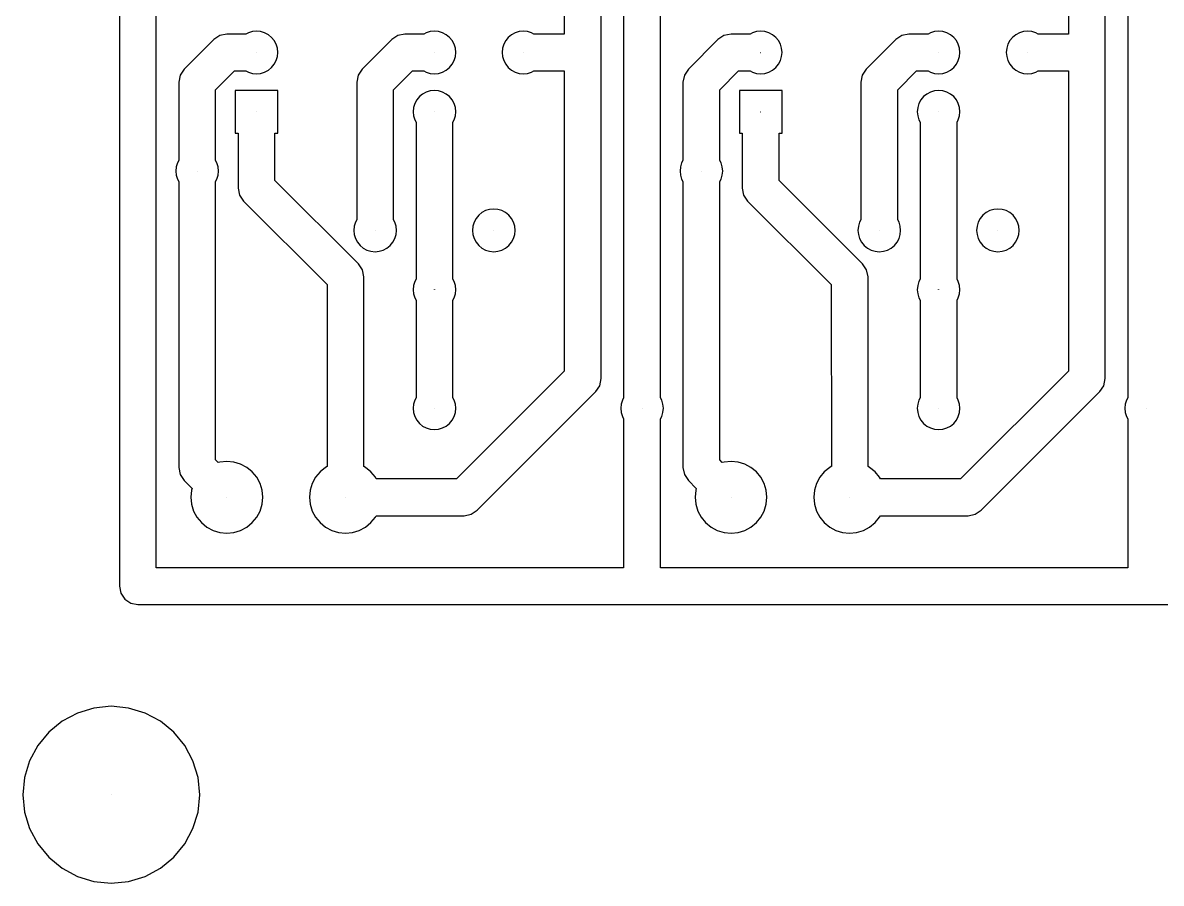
# Model space of a CAD drawing. Extents: x 3.8 to 101.3, y 3.8 to 101.3.
# Drawn here: x 3.75 to 52.5, y 3.75 to 40.6 of the extents above; entities that cross this region are included whole.
import ezdxf

# ---------------------------------------------------------------- set-up
doc = ezdxf.new("R2010")
doc.units = 0
doc.header["$LTSCALE"] = 0.000394
doc.header["$PDMODE"] = 35
doc.header["$PDSIZE"] = 0.000315
doc.layers.add('PLAN_1', color=7, linetype='CONTINUOUS')

msp = doc.modelspace()

# ---------------------------------------------------------------- linework, layer by layer
at = {"layer": 'PLAN_1', "color": 7}
for p, q in [((28.520119, 39.329357), (28.520119, 48.219357)), ((50.110119, 39.329357), (50.110119, 48.219357)), ((26.943321, 47.430958), (26.943321, 40.117756)), ((48.533321, 47.430958), (48.533321, 40.117756)), ((7.893326, 44.409359), (7.893326, 16.469358)), ((29.483322, 44.409359), (29.483322, 25.35936)), ((51.073322, 44.409359), (51.073322, 25.35936)), ((9.470123, 17.257755), (9.470123, 43.62096)), ((31.06012, 25.35936), (31.06012, 43.62096)), ((12.190018, 40.057743), (11.934242, 39.886837)), ((12.491722, 40.117756), (12.190018, 40.057743)), ((13.308403, 40.117756), (12.491722, 40.117756)), ((13.412178, 40.173225), (13.308403, 40.117756)), ((13.583527, 40.225204), (13.412178, 40.173225)), ((13.761719, 40.242756), (13.583527, 40.225204)), ((13.939911, 40.225204), (13.761719, 40.242756)), ((14.111259, 40.173225), (13.939911, 40.225204)), ((14.269173, 40.088818), (14.111259, 40.173225)), ((14.407585, 39.975227), (14.269173, 40.088818)), ((19.81002, 40.057743), (19.554245, 39.886841)), ((20.111725, 40.117756), (19.81002, 40.057743)), ((20.928406, 40.117756), (20.111725, 40.117756)), ((21.032181, 40.173225), (20.928406, 40.117756)), ((21.203529, 40.225204), (21.032181, 40.173225)), ((21.381721, 40.242756), (21.203529, 40.225204)), ((21.559914, 40.225204), (21.381721, 40.242756)), ((21.731262, 40.173225), (21.559914, 40.225204)), ((21.889175, 40.088818), (21.731262, 40.173225)), ((22.027588, 39.975227), (21.889175, 40.088818)), ((24.684265, 40.088818), (24.545853, 39.975227)), ((24.842178, 40.173225), (24.684265, 40.088818)), ((25.013527, 40.225204), (24.842178, 40.173225)), ((25.191719, 40.242756), (25.013527, 40.225204)), ((25.369911, 40.225204), (25.191719, 40.242756)), ((25.54126, 40.173225), (25.369911, 40.225204)), ((25.645035, 40.117756), (25.54126, 40.173225)), ((26.943321, 40.117756), (25.645035, 40.117756)), ((33.780014, 40.057743), (33.524239, 39.886837)), ((34.081718, 40.117756), (33.780014, 40.057743)), ((34.898407, 40.117756), (34.081718, 40.117756)), ((35.002182, 40.173225), (34.898407, 40.117756)), ((35.173531, 40.225204), (35.002182, 40.173225)), ((35.351723, 40.242756), (35.173531, 40.225204)), ((35.529915, 40.225204), (35.351723, 40.242756)), ((35.701263, 40.173225), (35.529915, 40.225204)), ((35.859177, 40.088818), (35.701263, 40.173225)), ((35.997589, 39.975227), (35.859177, 40.088818)), ((41.400013, 40.057743), (41.144238, 39.886837)), ((41.701721, 40.117756), (41.400013, 40.057743)), ((42.518406, 40.117756), (41.701721, 40.117756)), ((42.622181, 40.173225), (42.518406, 40.117756)), ((42.793526, 40.225204), (42.622181, 40.173225)), ((42.971722, 40.242756), (42.793526, 40.225204)), ((43.149918, 40.225204), (42.971722, 40.242756)), ((43.321262, 40.173225), (43.149918, 40.225204)), ((43.479179, 40.088818), (43.321262, 40.173225)), ((43.617592, 39.975227), (43.479179, 40.088818)), ((46.274261, 40.088818), (46.135849, 39.975227)), ((46.432178, 40.173225), (46.274261, 40.088818)), ((46.603523, 40.225204), (46.432178, 40.173225)), ((46.781719, 40.242756), (46.603523, 40.225204)), ((46.959915, 40.225204), (46.781719, 40.242756)), ((47.13126, 40.173225), (46.959915, 40.225204)), ((47.235035, 40.117756), (47.13126, 40.173225)), ((48.533321, 40.117756), (47.235035, 40.117756)), ((11.934242, 39.886837), (10.664246, 38.616837)), ((14.521179, 39.836815), (14.407585, 39.975227)), ((14.605591, 39.678898), (14.521179, 39.836815)), ((14.657562, 39.507553), (14.605591, 39.678898)), ((14.675117, 39.329357), (14.657562, 39.507553)), ((19.554245, 39.886841), (18.284241, 38.61684)), ((22.141182, 39.836815), (22.027588, 39.975227)), ((22.225594, 39.678898), (22.141182, 39.836815)), ((22.277565, 39.507553), (22.225594, 39.678898)), ((22.29512, 39.329357), (22.277565, 39.507553)), ((24.295876, 39.507553), (24.27832, 39.329357)), ((24.347847, 39.678898), (24.295876, 39.507553)), ((24.432259, 39.836815), (24.347847, 39.678898)), ((24.545853, 39.975227), (24.432259, 39.836815)), ((33.524239, 39.886837), (32.254242, 38.616837)), ((36.111183, 39.836815), (35.997589, 39.975227)), ((36.195595, 39.678898), (36.111183, 39.836815)), ((36.247566, 39.507553), (36.195595, 39.678898)), ((36.265121, 39.329357), (36.247566, 39.507553)), ((41.144238, 39.886837), (39.874245, 38.616837)), ((43.731182, 39.836815), (43.617592, 39.975227)), ((43.81559, 39.678898), (43.731182, 39.836815)), ((43.867569, 39.507553), (43.81559, 39.678898)), ((43.88512, 39.329357), (43.867569, 39.507553)), ((45.885872, 39.507553), (45.86832, 39.329357)), ((45.937851, 39.678898), (45.885872, 39.507553)), ((46.022259, 39.836815), (45.937851, 39.678898)), ((46.135849, 39.975227), (46.022259, 39.836815)), ((14.605591, 38.979816), (14.657562, 39.151161)), ((14.657562, 39.151161), (14.675117, 39.329357)), ((22.225594, 38.979816), (22.277565, 39.151161)), ((22.277565, 39.151161), (22.29512, 39.329357)), ((24.27832, 39.329357), (24.295876, 39.151161)), ((24.295876, 39.151161), (24.347847, 38.979816)), ((28.520119, 25.35936), (28.520119, 39.329357)), ((36.195595, 38.979816), (36.247566, 39.151161)), ((36.247566, 39.151161), (36.265121, 39.329357)), ((43.81559, 38.979816), (43.867569, 39.151161)), ((43.867569, 39.151161), (43.88512, 39.329357)), ((45.86832, 39.329357), (45.885872, 39.151161)), ((45.885872, 39.151161), (45.937851, 38.979816)), ((50.110119, 25.35936), (50.110119, 39.329357)), ((10.664246, 38.616837), (10.49334, 38.361065)), ((12.010124, 37.732796), (12.818283, 38.540958)), ((12.818283, 38.540958), (13.308403, 38.540958)), ((13.308403, 38.540958), (13.412178, 38.485489)), ((14.111259, 38.485489), (14.269173, 38.569897)), ((14.269173, 38.569897), (14.407585, 38.683487)), ((14.407585, 38.683487), (14.521179, 38.821899)), ((14.521179, 38.821899), (14.605591, 38.979816)), ((18.284241, 38.61684), (18.113335, 38.361065)), ((19.630119, 37.732792), (20.438286, 38.540958)), ((20.438286, 38.540958), (20.928406, 38.540958)), ((20.928406, 38.540958), (21.032181, 38.485489)), ((21.731262, 38.485489), (21.889175, 38.569897)), ((21.889175, 38.569897), (22.027588, 38.683487)), ((22.027588, 38.683487), (22.141182, 38.821899)), ((22.141182, 38.821899), (22.225594, 38.979816)), ((24.347847, 38.979816), (24.432259, 38.821899)), ((24.432259, 38.821899), (24.545853, 38.683487)), ((24.545853, 38.683487), (24.684265, 38.569897)), ((24.684265, 38.569897), (24.842178, 38.485489)), ((25.54126, 38.485489), (25.645035, 38.540958)), ((25.645035, 38.540958), (26.943321, 38.540958)), ((26.943321, 38.540958), (26.943321, 25.685923)), ((32.254242, 38.616837), (32.083336, 38.361065)), ((33.600121, 37.732796), (34.408279, 38.540958)), ((34.408279, 38.540958), (34.898407, 38.540958)), ((34.898407, 38.540958), (35.002182, 38.485489)), ((35.701263, 38.485489), (35.859177, 38.569897)), ((35.859177, 38.569897), (35.997589, 38.683487)), ((35.997589, 38.683487), (36.111183, 38.821899)), ((36.111183, 38.821899), (36.195595, 38.979816)), ((39.874245, 38.616837), (39.703339, 38.361065)), ((41.220123, 37.732796), (42.028286, 38.540958)), ((42.028286, 38.540958), (42.518406, 38.540958)), ((42.518406, 38.540958), (42.622181, 38.485489)), ((43.321262, 38.485489), (43.479179, 38.569897)), ((43.479179, 38.569897), (43.617592, 38.683487)), ((43.617592, 38.683487), (43.731182, 38.821899)), ((43.731182, 38.821899), (43.81559, 38.979816)), ((45.937851, 38.979816), (46.022259, 38.821899)), ((46.022259, 38.821899), (46.135849, 38.683487)), ((46.135849, 38.683487), (46.274261, 38.569897)), ((46.274261, 38.569897), (46.432178, 38.485489)), ((47.13126, 38.485489), (47.235035, 38.540958)), ((47.235035, 38.540958), (48.533321, 38.540958)), ((48.533321, 38.540958), (48.533321, 25.685923)), ((10.49334, 38.361065), (10.433327, 38.059357)), ((10.433327, 38.059357), (10.433327, 34.702679)), ((13.412178, 38.485489), (13.583527, 38.43351)), ((13.583527, 38.43351), (13.761719, 38.415958)), ((13.761719, 38.415958), (13.939911, 38.43351)), ((13.939911, 38.43351), (14.111259, 38.485489)), ((18.113335, 38.361065), (18.053322, 38.059357)), ((18.053322, 38.059357), (18.053322, 32.162678)), ((21.032181, 38.485489), (21.203529, 38.43351)), ((21.203529, 38.43351), (21.381721, 38.415958)), ((21.381721, 38.415958), (21.559914, 38.43351)), ((21.559914, 38.43351), (21.731262, 38.485489)), ((24.842178, 38.485489), (25.013527, 38.43351)), ((25.013527, 38.43351), (25.191719, 38.415958)), ((25.191719, 38.415958), (25.369911, 38.43351)), ((25.369911, 38.43351), (25.54126, 38.485489)), ((32.083336, 38.361065), (32.023323, 38.059357)), ((32.023323, 38.059357), (32.023323, 34.702679)), ((35.002182, 38.485489), (35.173531, 38.43351)), ((35.173531, 38.43351), (35.351723, 38.415958)), ((35.351723, 38.415958), (35.529915, 38.43351)), ((35.529915, 38.43351), (35.701263, 38.485489)), ((39.703339, 38.361065), (39.643326, 38.059357)), ((39.643326, 38.059357), (39.643326, 32.162678)), ((42.622181, 38.485489), (42.793526, 38.43351)), ((42.793526, 38.43351), (42.971722, 38.415958)), ((42.971722, 38.415958), (43.149918, 38.43351)), ((43.149918, 38.43351), (43.321262, 38.485489)), ((46.432178, 38.485489), (46.603523, 38.43351)), ((46.603523, 38.43351), (46.781719, 38.415958)), ((46.781719, 38.415958), (46.959915, 38.43351)), ((46.959915, 38.43351), (47.13126, 38.485489)), ((12.010124, 34.702679), (12.010124, 37.732796)), ((14.675117, 37.702755), (12.84832, 37.702755)), ((12.84832, 37.702755), (12.84832, 35.875957)), ((14.675117, 35.875957), (14.675117, 37.702755)), ((19.630119, 32.162678), (19.630119, 37.732792)), ((20.874268, 37.548817), (20.735855, 37.435226)), ((21.032181, 37.633224), (20.874268, 37.548817)), ((21.203529, 37.685204), (21.032181, 37.633224)), ((21.381721, 37.702755), (21.203529, 37.685204)), ((21.559914, 37.685204), (21.381721, 37.702755)), ((21.731262, 37.633224), (21.559914, 37.685204)), ((21.889175, 37.548817), (21.731262, 37.633224)), ((22.027588, 37.435226), (21.889175, 37.548817)), ((33.600121, 34.702679), (33.600121, 37.732796)), ((36.265121, 37.702755), (34.438324, 37.702755)), ((34.438324, 37.702755), (34.438324, 35.875957)), ((36.265121, 35.875957), (36.265121, 37.702755)), ((41.220123, 32.162674), (41.220123, 37.732796)), ((42.464264, 37.548817), (42.325851, 37.435226)), ((42.622181, 37.633224), (42.464264, 37.548817)), ((42.793526, 37.685204), (42.622181, 37.633224)), ((42.971722, 37.702755), (42.793526, 37.685204)), ((43.149918, 37.685204), (42.971722, 37.702755)), ((43.321262, 37.633224), (43.149918, 37.685204)), ((43.479179, 37.548817), (43.321262, 37.633224)), ((43.617592, 37.435226), (43.479179, 37.548817)), ((20.537849, 37.138897), (20.485878, 36.967552)), ((20.622261, 37.296814), (20.537849, 37.138897)), ((20.735855, 37.435226), (20.622261, 37.296814)), ((22.141182, 37.296814), (22.027588, 37.435226)), ((22.225594, 37.138897), (22.141182, 37.296814)), ((22.277565, 36.967552), (22.225594, 37.138897)), ((42.127853, 37.138897), (42.075874, 36.967552)), ((42.212261, 37.296814), (42.127853, 37.138897)), ((42.325851, 37.435226), (42.212261, 37.296814)), ((43.731182, 37.296814), (43.617592, 37.435226)), ((43.81559, 37.138897), (43.731182, 37.296814)), ((43.867569, 36.967552), (43.81559, 37.138897)), ((20.485878, 36.967552), (20.468323, 36.789356)), ((20.468323, 36.789356), (20.485878, 36.61116)), ((20.485878, 36.61116), (20.537849, 36.439816)), ((22.225594, 36.439816), (22.277565, 36.61116)), ((22.29512, 36.789356), (22.277565, 36.967552)), ((22.277565, 36.61116), (22.29512, 36.789356)), ((42.075874, 36.967552), (42.058323, 36.789356)), ((42.058323, 36.789356), (42.075874, 36.61116)), ((42.075874, 36.61116), (42.127853, 36.439816)), ((43.81559, 36.439816), (43.867569, 36.61116)), ((43.88512, 36.789356), (43.867569, 36.967552)), ((43.867569, 36.61116), (43.88512, 36.789356)), ((20.537849, 36.439816), (20.593323, 36.336037)), ((20.593323, 36.336037), (20.593323, 29.622677)), ((22.17012, 36.336037), (22.225594, 36.439816)), ((22.17012, 29.622677), (22.17012, 36.336037)), ((42.127853, 36.439816), (42.183323, 36.33604)), ((42.183323, 36.33604), (42.183323, 29.622675)), ((43.76012, 36.33604), (43.81559, 36.439816)), ((43.76012, 29.622675), (43.76012, 36.33604)), ((12.84832, 35.875957), (12.97332, 35.875957)), ((12.97332, 35.875957), (12.97332, 33.522919)), ((14.550117, 33.84948), (14.550117, 35.875957)), ((14.550117, 35.875957), (14.675117, 35.875957)), ((34.438324, 35.875957), (34.563324, 35.875957)), ((34.563324, 35.875957), (34.563324, 33.522919)), ((36.140121, 33.84948), (36.140121, 35.875957)), ((36.140121, 35.875957), (36.265121, 35.875957)), ((10.433327, 34.702679), (10.377853, 34.5989)), ((12.065598, 34.5989), (12.010124, 34.702679)), ((32.023323, 34.702679), (31.96785, 34.5989)), ((33.655594, 34.5989), (33.600121, 34.702679)), ((10.325882, 34.427555), (10.308327, 34.249359)), ((10.308327, 34.249359), (10.325882, 34.071163)), ((10.377853, 34.5989), (10.325882, 34.427555)), ((12.117569, 34.427555), (12.065598, 34.5989)), ((12.135124, 34.249359), (12.117569, 34.427555)), ((12.117569, 34.071163), (12.135124, 34.249359)), ((31.915878, 34.427555), (31.898323, 34.249359)), ((31.898323, 34.249359), (31.915878, 34.071163)), ((31.96785, 34.5989), (31.915878, 34.427555)), ((33.707565, 34.427555), (33.655594, 34.5989)), ((33.725121, 34.249359), (33.707565, 34.427555)), ((33.707565, 34.071163), (33.725121, 34.249359)), ((10.325882, 34.071163), (10.377853, 33.899818)), ((10.377853, 33.899818), (10.433327, 33.79604)), ((10.433327, 33.79604), (10.433327, 21.549358)), ((12.010124, 33.79604), (12.065598, 33.899818)), ((12.010124, 21.875917), (12.010124, 33.79604)), ((12.065598, 33.899818), (12.117569, 34.071163)), ((18.129204, 30.270399), (14.550117, 33.84948)), ((31.915878, 34.071163), (31.96785, 33.899818)), ((31.96785, 33.899818), (32.023323, 33.79604)), ((32.023323, 33.79604), (32.023323, 21.549358)), ((33.600121, 33.79604), (33.655594, 33.899818)), ((33.600121, 21.875917), (33.600121, 33.79604)), ((33.655594, 33.899818), (33.707565, 34.071163)), ((39.7192, 30.270399), (36.140121, 33.84948)), ((12.97332, 33.522919), (13.033333, 33.22121)), ((13.033333, 33.22121), (13.204239, 32.965439)), ((34.563324, 33.522919), (34.623337, 33.221214)), ((34.623337, 33.221214), (34.794243, 32.965439)), ((13.204239, 32.965439), (16.783325, 29.386354)), ((34.794243, 32.965439), (38.373322, 29.386354)), ((23.162262, 32.216816), (23.07785, 32.058899)), ((23.275856, 32.355228), (23.162262, 32.216816)), ((23.414268, 32.468819), (23.275856, 32.355228)), ((23.572182, 32.553226), (23.414268, 32.468819)), ((23.74353, 32.605206), (23.572182, 32.553226)), ((23.921722, 32.622757), (23.74353, 32.605206)), ((24.099915, 32.605206), (23.921722, 32.622757)), ((24.271263, 32.553226), (24.099915, 32.605206)), ((24.429176, 32.468819), (24.271263, 32.553226)), ((24.567589, 32.355228), (24.429176, 32.468819)), ((24.681183, 32.216816), (24.567589, 32.355228)), ((24.765594, 32.058899), (24.681183, 32.216816)), ((44.752258, 32.216816), (44.66785, 32.058899)), ((44.865849, 32.355228), (44.752258, 32.216816)), ((45.004261, 32.468819), (44.865849, 32.355228)), ((45.162178, 32.553226), (45.004261, 32.468819)), ((45.333523, 32.605206), (45.162178, 32.553226)), ((45.511719, 32.622757), (45.333523, 32.605206)), ((45.689915, 32.605206), (45.511719, 32.622757)), ((45.861259, 32.553226), (45.689915, 32.605206)), ((46.019176, 32.468819), (45.861259, 32.553226)), ((46.157589, 32.355228), (46.019176, 32.468819)), ((46.271179, 32.216816), (46.157589, 32.355228)), ((46.355587, 32.058899), (46.271179, 32.216816)), ((17.945877, 31.887554), (17.928322, 31.709358)), ((17.928322, 31.709358), (17.945877, 31.531164)), ((17.997849, 32.058899), (17.945877, 31.887554)), ((18.053322, 32.162678), (17.997849, 32.058899)), ((19.685593, 32.058899), (19.630119, 32.162678)), ((19.737564, 31.887552), (19.685593, 32.058899)), ((19.755119, 31.709358), (19.737564, 31.887552)), ((19.737564, 31.531164), (19.755119, 31.709358)), ((23.025879, 31.887554), (23.008324, 31.709358)), ((23.008324, 31.709358), (23.025879, 31.531164)), ((23.07785, 32.058899), (23.025879, 31.887554)), ((24.817566, 31.887552), (24.765594, 32.058899)), ((24.835121, 31.709358), (24.817566, 31.887552)), ((24.817566, 31.531164), (24.835121, 31.709358)), ((39.535881, 31.887554), (39.518326, 31.709358)), ((39.518326, 31.709358), (39.535881, 31.531164)), ((39.587852, 32.058899), (39.535881, 31.887554)), ((39.643326, 32.162678), (39.587852, 32.058899)), ((41.275593, 32.058899), (41.220123, 32.162674)), ((41.327572, 31.887552), (41.275593, 32.058899)), ((41.345123, 31.709358), (41.327572, 31.887552)), ((41.327572, 31.531164), (41.345123, 31.709358)), ((44.615871, 31.887554), (44.59832, 31.709358)), ((44.59832, 31.709358), (44.615871, 31.531164)), ((44.66785, 32.058899), (44.615871, 31.887554)), ((46.407566, 31.887552), (46.355587, 32.058899)), ((46.425117, 31.709358), (46.407566, 31.887552)), ((46.407566, 31.531164), (46.425117, 31.709358)), ((17.945877, 31.531164), (17.997849, 31.359816)), ((17.997849, 31.359816), (18.08226, 31.201902)), ((18.08226, 31.201902), (18.195854, 31.063488)), ((19.487587, 31.063488), (19.601181, 31.201902)), ((19.601181, 31.201902), (19.685593, 31.359816)), ((19.685593, 31.359816), (19.737564, 31.531164)), ((23.025879, 31.531164), (23.07785, 31.359816)), ((23.07785, 31.359816), (23.162262, 31.201902)), ((23.162262, 31.201902), (23.275856, 31.063488)), ((24.567589, 31.063488), (24.681183, 31.201902)), ((24.681183, 31.201902), (24.765594, 31.359816)), ((24.765594, 31.359816), (24.817566, 31.531164)), ((39.535881, 31.531164), (39.587852, 31.359816)), ((39.587852, 31.359816), (39.672264, 31.201902)), ((39.672264, 31.201902), (39.785858, 31.063488)), ((41.077591, 31.063488), (41.191185, 31.201902)), ((41.191185, 31.201902), (41.275593, 31.359816)), ((41.275593, 31.359816), (41.327572, 31.531164)), ((44.615871, 31.531164), (44.66785, 31.359816)), ((44.66785, 31.359816), (44.752258, 31.201902)), ((44.752258, 31.201902), (44.865849, 31.063488)), ((46.157589, 31.063488), (46.271179, 31.201902)), ((46.271179, 31.201902), (46.355587, 31.359816)), ((46.355587, 31.359816), (46.407566, 31.531164)), ((18.195854, 31.063488), (18.334267, 30.949896)), ((18.334267, 30.949896), (18.49218, 30.86549)), ((18.49218, 30.86549), (18.663528, 30.813511)), ((18.663528, 30.813511), (18.841721, 30.795961)), ((18.841721, 30.795961), (19.019913, 30.813511)), ((19.019913, 30.813511), (19.191261, 30.86549)), ((19.191261, 30.86549), (19.349174, 30.949896)), ((19.349174, 30.949896), (19.487587, 31.063488)), ((23.275856, 31.063488), (23.414268, 30.949896)), ((23.414268, 30.949896), (23.572182, 30.86549)), ((23.572182, 30.86549), (23.74353, 30.813511)), ((23.74353, 30.813511), (23.921722, 30.795961)), ((23.921722, 30.795961), (24.099915, 30.813511)), ((24.099915, 30.813511), (24.271263, 30.86549)), ((24.271263, 30.86549), (24.429176, 30.949896)), ((24.429176, 30.949896), (24.567589, 31.063488)), ((39.785858, 31.063488), (39.924271, 30.949896)), ((39.924271, 30.949896), (40.082184, 30.86549)), ((40.082184, 30.86549), (40.253532, 30.813511)), ((40.253532, 30.813511), (40.431725, 30.795961)), ((40.431725, 30.795961), (40.609917, 30.813511)), ((40.609917, 30.813511), (40.781265, 30.86549)), ((40.781265, 30.86549), (40.939178, 30.949896)), ((40.939178, 30.949896), (41.077591, 31.063488)), ((44.865849, 31.063488), (45.004261, 30.949896)), ((45.004261, 30.949896), (45.162178, 30.86549)), ((45.162178, 30.86549), (45.333523, 30.813511)), ((45.333523, 30.813511), (45.511719, 30.795961)), ((45.511719, 30.795961), (45.689915, 30.813511)), ((45.689915, 30.813511), (45.861259, 30.86549)), ((45.861259, 30.86549), (46.019176, 30.949896)), ((46.019176, 30.949896), (46.157589, 31.063488)), ((18.30011, 30.014624), (18.129204, 30.270399)), ((39.890106, 30.014624), (39.7192, 30.270399)), ((18.360123, 29.712917), (18.30011, 30.014624)), ((39.950119, 29.712917), (39.890106, 30.014624)), ((16.783325, 29.386354), (16.793243, 21.599224)), ((18.360123, 21.593924), (18.360123, 29.712917)), ((20.485878, 29.347553), (20.468323, 29.169357)), ((20.537849, 29.5189), (20.485878, 29.347553)), ((20.593323, 29.622677), (20.537849, 29.5189)), ((22.225594, 29.5189), (22.17012, 29.622677)), ((22.277565, 29.347551), (22.225594, 29.5189)), ((22.29512, 29.169357), (22.277565, 29.347551)), ((38.373322, 29.386354), (38.38324, 21.599224)), ((39.950119, 21.593924), (39.950119, 29.712917)), ((42.075874, 29.347553), (42.058323, 29.169357)), ((42.127853, 29.5189), (42.075874, 29.347553)), ((42.183323, 29.622675), (42.127853, 29.5189)), ((43.81559, 29.5189), (43.76012, 29.622675)), ((43.867569, 29.347551), (43.81559, 29.5189)), ((43.88512, 29.169357), (43.867569, 29.347551)), ((20.468323, 29.169357), (20.485878, 28.991163)), ((20.485878, 28.991163), (20.537849, 28.819815)), ((20.537849, 28.819815), (20.593323, 28.716038)), ((22.17012, 28.716038), (22.225594, 28.819815)), ((22.225594, 28.819815), (22.277565, 28.991163)), ((22.277565, 28.991163), (22.29512, 29.169357)), ((42.058323, 29.169357), (42.075874, 28.991163)), ((42.075874, 28.991163), (42.127853, 28.819815)), ((42.127853, 28.819815), (42.183323, 28.71604)), ((43.76012, 28.71604), (43.81559, 28.819815)), ((43.81559, 28.819815), (43.867569, 28.991163)), ((43.867569, 28.991163), (43.88512, 29.169357)), ((20.593323, 28.716038), (20.593323, 24.542679)), ((22.17012, 24.542679), (22.17012, 28.716038)), ((42.183323, 28.71604), (42.183323, 24.542677)), ((43.76012, 24.542677), (43.76012, 28.71604)), ((26.943321, 25.685923), (22.325157, 21.067755)), ((28.460106, 25.057653), (28.520119, 25.35936)), ((29.483322, 25.35936), (29.483322, 24.542679)), ((31.06012, 24.542679), (31.06012, 25.35936)), ((48.533321, 25.685923), (43.915154, 21.067755)), ((50.050106, 25.057653), (50.110119, 25.35936)), ((51.073322, 25.35936), (51.073322, 24.542677)), ((28.2892, 24.801878), (28.460106, 25.057653)), ((49.8792, 24.801878), (50.050106, 25.057653)), ((20.537849, 24.438902), (20.485878, 24.267555)), ((20.593323, 24.542679), (20.537849, 24.438902)), ((22.225594, 24.438902), (22.17012, 24.542679)), ((22.277565, 24.267553), (22.225594, 24.438902)), ((23.209198, 19.721876), (28.2892, 24.801878)), ((29.427849, 24.438902), (29.375877, 24.267555)), ((29.483322, 24.542679), (29.427849, 24.438902)), ((31.115593, 24.438902), (31.06012, 24.542679)), ((31.167564, 24.267553), (31.115593, 24.438902)), ((42.127853, 24.438902), (42.075874, 24.267555)), ((42.183323, 24.542677), (42.127853, 24.438902)), ((43.81559, 24.438902), (43.76012, 24.542677)), ((43.867569, 24.267553), (43.81559, 24.438902)), ((44.799198, 19.721876), (49.8792, 24.801878)), ((51.017853, 24.438902), (50.965874, 24.267555)), ((51.073322, 24.542677), (51.017853, 24.438902)), ((20.485878, 24.267555), (20.468323, 24.089359)), ((20.468323, 24.089359), (20.485878, 23.911165)), ((20.485878, 23.911165), (20.537849, 23.739817)), ((22.225594, 23.739817), (22.277565, 23.911165)), ((22.29512, 24.089359), (22.277565, 24.267553)), ((22.277565, 23.911165), (22.29512, 24.089359)), ((29.375877, 24.267555), (29.358322, 24.089359)), ((29.358322, 24.089359), (29.375877, 23.911165)), ((29.375877, 23.911165), (29.427849, 23.739817)), ((31.115593, 23.739817), (31.167564, 23.911165)), ((31.18512, 24.089359), (31.167564, 24.267553)), ((31.167564, 23.911165), (31.18512, 24.089359)), ((42.075874, 24.267555), (42.058323, 24.089359)), ((42.058323, 24.089359), (42.075874, 23.911165)), ((42.075874, 23.911165), (42.127853, 23.739817)), ((43.81559, 23.739817), (43.867569, 23.911165)), ((43.88512, 24.089359), (43.867569, 24.267553)), ((43.867569, 23.911165), (43.88512, 24.089359)), ((50.965874, 24.267555), (50.948322, 24.089359)), ((50.948322, 24.089359), (50.965874, 23.911165)), ((50.965874, 23.911165), (51.017853, 23.739817)), ((20.537849, 23.739817), (20.622261, 23.581903)), ((20.622261, 23.581903), (20.735855, 23.443489)), ((20.735855, 23.443489), (20.874268, 23.329897)), ((21.889175, 23.329897), (22.027588, 23.443489)), ((22.027588, 23.443489), (22.141182, 23.581903)), ((22.141182, 23.581903), (22.225594, 23.739817)), ((29.427849, 23.739817), (29.483322, 23.63604)), ((29.483322, 23.63604), (29.483322, 17.257755)), ((31.06012, 23.63604), (31.115593, 23.739817)), ((31.06012, 17.257755), (31.06012, 23.63604)), ((42.127853, 23.739817), (42.212261, 23.581903)), ((42.212261, 23.581903), (42.325851, 23.443489)), ((42.325851, 23.443489), (42.464264, 23.329897)), ((43.479179, 23.329897), (43.617592, 23.443489)), ((43.617592, 23.443489), (43.731182, 23.581903)), ((43.731182, 23.581903), (43.81559, 23.739817)), ((51.017853, 23.739817), (51.073322, 23.636042)), ((51.073322, 23.636042), (51.073322, 17.257755)), ((20.874268, 23.329897), (21.032181, 23.245491)), ((21.032181, 23.245491), (21.203529, 23.193512)), ((21.203529, 23.193512), (21.381721, 23.175962)), ((21.381721, 23.175962), (21.559914, 23.193512)), ((21.559914, 23.193512), (21.731262, 23.245491)), ((21.731262, 23.245491), (21.889175, 23.329897)), ((42.464264, 23.329897), (42.622181, 23.245491)), ((42.622181, 23.245491), (42.793526, 23.193512)), ((42.793526, 23.193512), (42.971722, 23.175962)), ((42.971722, 23.175962), (43.149918, 23.193512)), ((43.149918, 23.193512), (43.321262, 23.245491)), ((43.321262, 23.245491), (43.479179, 23.329897)), ((10.433327, 21.549358), (10.49334, 21.247652)), ((12.119667, 21.766375), (12.010124, 21.875917)), ((12.191597, 21.788195), (12.119667, 21.766375)), ((12.491722, 21.817755), (12.191597, 21.788195)), ((12.791847, 21.788195), (12.491722, 21.817755)), ((13.080444, 21.700651), (12.791847, 21.788195)), ((13.346413, 21.558489), (13.080444, 21.700651)), ((13.579536, 21.367168), (13.346413, 21.558489)), ((16.717033, 21.558489), (16.48391, 21.367168)), ((16.783325, 21.593924), (16.717033, 21.558489)), ((16.793243, 21.599224), (16.783325, 21.593924)), ((18.426414, 21.558489), (18.360123, 21.593924)), ((18.659538, 21.367168), (18.426414, 21.558489)), ((32.023323, 21.549358), (32.083336, 21.247652)), ((33.709663, 21.766375), (33.600121, 21.875917)), ((33.781593, 21.788195), (33.709663, 21.766375)), ((34.081718, 21.817755), (33.781593, 21.788195)), ((34.381844, 21.788195), (34.081718, 21.817755)), ((34.670441, 21.700651), (34.381844, 21.788195)), ((34.936409, 21.558489), (34.670441, 21.700651)), ((35.169533, 21.367168), (34.936409, 21.558489)), ((38.30703, 21.558489), (38.073906, 21.367168)), ((38.373322, 21.593924), (38.30703, 21.558489)), ((38.38324, 21.599224), (38.373322, 21.593924)), ((40.016411, 21.558489), (39.950119, 21.593924)), ((40.249535, 21.367168), (40.016411, 21.558489)), ((10.49334, 21.247652), (10.664246, 20.991879)), ((10.664246, 20.991879), (11.004707, 20.651417)), ((13.770851, 21.134047), (13.579536, 21.367168)), ((13.913017, 20.868076), (13.770851, 21.134047)), ((16.292595, 21.134047), (16.150429, 20.868076)), ((16.48391, 21.367168), (16.292595, 21.134047)), ((18.850853, 21.134047), (18.659538, 21.367168)), ((18.886284, 21.067755), (18.850853, 21.134047)), ((22.325157, 21.067755), (18.886284, 21.067755)), ((32.083336, 21.247652), (32.254242, 20.991879)), ((32.254242, 20.991879), (32.594704, 20.651417)), ((35.360847, 21.134047), (35.169533, 21.367168)), ((35.503014, 20.868076), (35.360847, 21.134047)), ((37.882591, 21.134047), (37.740425, 20.868076)), ((38.073906, 21.367168), (37.882591, 21.134047)), ((40.440849, 21.134047), (40.249535, 21.367168)), ((40.47628, 21.067755), (40.440849, 21.134047)), ((43.915154, 21.067755), (40.47628, 21.067755)), ((10.982887, 20.579485), (10.953323, 20.279358)), ((11.004707, 20.651417), (10.982887, 20.579485)), ((14.000557, 20.579485), (13.913017, 20.868076)), ((14.030121, 20.279358), (14.000557, 20.579485)), ((16.062889, 20.579485), (16.033325, 20.279358)), ((16.150429, 20.868076), (16.062889, 20.579485)), ((32.572884, 20.579485), (32.54332, 20.279358)), ((32.594704, 20.651417), (32.572884, 20.579485)), ((35.590553, 20.579485), (35.503014, 20.868076)), ((35.620117, 20.279358), (35.590553, 20.579485)), ((37.652885, 20.579485), (37.623322, 20.279358)), ((37.740425, 20.868076), (37.652885, 20.579485)), ((10.953323, 20.279358), (10.982887, 19.979231)), ((14.000557, 19.979231), (14.030121, 20.279358)), ((16.033325, 20.279358), (16.062889, 19.979231)), ((32.54332, 20.279358), (32.572884, 19.979231)), ((35.590553, 19.979231), (35.620117, 20.279358)), ((37.623322, 20.279358), (37.652885, 19.979231)), ((10.982887, 19.979231), (11.070427, 19.690639)), ((11.070427, 19.690639), (11.212593, 19.424669)), ((13.770851, 19.424669), (13.913017, 19.690639)), ((13.913017, 19.690639), (14.000557, 19.979231)), ((16.062889, 19.979231), (16.150429, 19.690639)), ((16.150429, 19.690639), (16.292595, 19.424669)), ((22.651718, 19.490961), (22.953423, 19.550974)), ((22.953423, 19.550974), (23.209198, 19.721876)), ((32.572884, 19.979231), (32.660423, 19.690639)), ((32.660423, 19.690639), (32.802589, 19.424669)), ((35.360847, 19.424669), (35.503014, 19.690639)), ((35.503014, 19.690639), (35.590553, 19.979231)), ((37.652885, 19.979231), (37.740425, 19.690639)), ((37.740425, 19.690639), (37.882591, 19.424669)), ((44.241718, 19.490961), (44.543427, 19.550974)), ((44.543427, 19.550974), (44.799198, 19.721876)), ((11.212593, 19.424669), (11.403908, 19.191547)), ((11.403908, 19.191547), (11.637032, 19.000227)), ((13.346413, 19.000227), (13.579536, 19.191547)), ((13.579536, 19.191547), (13.770851, 19.424669)), ((16.292595, 19.424669), (16.48391, 19.191547)), ((16.48391, 19.191547), (16.717033, 19.000227)), ((18.426414, 19.000227), (18.659538, 19.191547)), ((18.659538, 19.191547), (18.850853, 19.424669)), ((18.850853, 19.424669), (18.886284, 19.490961)), ((18.886284, 19.490961), (22.651718, 19.490961)), ((32.802589, 19.424669), (32.993904, 19.191547)), ((32.993904, 19.191547), (33.227028, 19.000227)), ((34.936409, 19.000227), (35.169533, 19.191547)), ((35.169533, 19.191547), (35.360847, 19.424669)), ((37.882591, 19.424669), (38.073906, 19.191547)), ((38.073906, 19.191547), (38.30703, 19.000227)), ((40.016411, 19.000227), (40.249535, 19.191547)), ((40.249535, 19.191547), (40.440849, 19.424669)), ((40.440849, 19.424669), (40.47628, 19.490961)), ((40.47628, 19.490961), (44.241718, 19.490961)), ((11.637032, 19.000227), (11.903, 18.858065)), ((11.903, 18.858065), (12.191597, 18.770521)), ((12.191597, 18.770521), (12.491722, 18.740961)), ((12.491722, 18.740961), (12.791847, 18.770521)), ((12.791847, 18.770521), (13.080444, 18.858065)), ((13.080444, 18.858065), (13.346413, 19.000227)), ((16.717033, 19.000227), (16.983002, 18.858065)), ((16.983002, 18.858065), (17.271599, 18.770521)), ((17.271599, 18.770521), (17.571724, 18.740961)), ((17.571724, 18.740961), (17.871849, 18.770521)), ((17.871849, 18.770521), (18.160446, 18.858065)), ((18.160446, 18.858065), (18.426414, 19.000227)), ((33.227028, 19.000227), (33.492996, 18.858065)), ((33.492996, 18.858065), (33.781593, 18.770521)), ((33.781593, 18.770521), (34.081718, 18.740961)), ((34.081718, 18.740961), (34.381844, 18.770521)), ((34.381844, 18.770521), (34.670441, 18.858065)), ((34.670441, 18.858065), (34.936409, 19.000227)), ((38.30703, 19.000227), (38.572998, 18.858065)), ((38.572998, 18.858065), (38.861595, 18.770521)), ((38.861595, 18.770521), (39.16172, 18.740961)), ((39.16172, 18.740961), (39.461845, 18.770521)), ((39.461845, 18.770521), (39.750443, 18.858065)), ((39.750443, 18.858065), (40.016411, 19.000227)), ((26.111198, 17.257755), (9.470123, 17.257755)), ((29.483322, 17.257755), (26.111198, 17.257755)), ((47.701199, 17.257755), (31.06012, 17.257755)), ((51.073322, 17.257755), (47.701199, 17.257755)), ((7.893326, 16.469358), (7.953339, 16.167652)), ((7.953339, 16.167652), (8.124245, 15.911878)), ((8.124245, 15.911878), (8.38002, 15.740974)), ((8.38002, 15.740974), (8.681725, 15.680961)), ((8.681725, 15.680961), (26.111198, 15.680961)), ((26.111198, 15.680961), (30.271721, 15.680961)), ((30.271721, 15.680961), (47.701199, 15.680961)), ((47.701199, 15.680961), (51.861721, 15.680961)), ((51.861721, 15.680961), (69.291199, 15.680961)), ((6.802177, 11.254324), (6.091499, 11.038743)), ((7.54126, 11.327117), (6.802177, 11.254324)), ((8.280342, 11.254324), (7.54126, 11.327117)), ((8.99102, 11.038743), (8.280342, 11.254324)), ((6.091499, 11.038743), (5.436539, 10.688657)), ((9.645981, 10.688657), (8.99102, 11.038743)), ((5.436539, 10.688657), (4.862457, 10.217522)), ((10.220062, 10.217522), (9.645981, 10.688657)), ((4.862457, 10.217522), (4.391319, 9.64344)), ((10.6912, 9.64344), (10.220062, 10.217522)), ((4.391319, 9.64344), (4.041237, 8.988477)), ((11.041283, 8.988477), (10.6912, 9.64344)), ((4.041237, 8.988477), (3.825653, 8.2778)), ((11.256866, 8.2778), (11.041283, 8.988477)), ((3.825653, 8.2778), (3.752861, 7.53872)), ((11.329659, 7.538719), (11.256866, 8.2778)), ((3.752861, 7.53872), (3.825653, 6.79964)), ((11.256866, 6.79964), (11.329659, 7.538719)), ((3.825653, 6.79964), (4.041237, 6.088963)), ((11.041283, 6.088963), (11.256866, 6.79964)), ((4.041237, 6.088963), (4.391319, 5.433999)), ((10.6912, 5.433999), (11.041283, 6.088963)), ((4.391319, 5.433999), (4.862457, 4.859918)), ((10.220062, 4.859918), (10.6912, 5.433999)), ((4.862457, 4.859918), (5.436539, 4.388782)), ((5.436539, 4.388782), (6.091499, 4.038697)), ((8.99102, 4.038697), (9.645981, 4.388783)), ((9.645981, 4.388783), (10.220062, 4.859918)), ((6.091499, 4.038697), (6.802177, 3.823115)), ((8.280342, 3.823115), (8.99102, 4.038697)), ((6.802177, 3.823115), (7.54126, 3.750322)), ((7.54126, 3.750322), (8.280342, 3.823115))]:
    msp.add_line(p, q, dxfattribs=at)
for p in [(13.761711, 39.329361), (21.381714, 39.329361), (25.191711, 39.329361), (35.351715, 39.329361), (42.971714, 39.329361), (46.781715, 39.329361), (13.761711, 36.78936), (21.381714, 36.78936), (35.351715, 36.78936), (42.971714, 36.78936), (11.22171, 34.249363), (32.811714, 34.249363), (18.841713, 31.709358), (23.921715, 31.709358), (40.431717, 31.709358), (45.511715, 31.709358), (21.381714, 29.169359), (42.971714, 29.169359), (21.381714, 24.089359), (30.271713, 24.089359), (42.971714, 24.089359), (51.861713, 24.089359), (12.491714, 20.27936), (17.571701, 20.27936), (34.081711, 20.27936), (39.161713, 20.27936), (7.541252, 7.53872)]:
    msp.add_point(p, dxfattribs=at)

doc.saveas('drawing.dxf')
